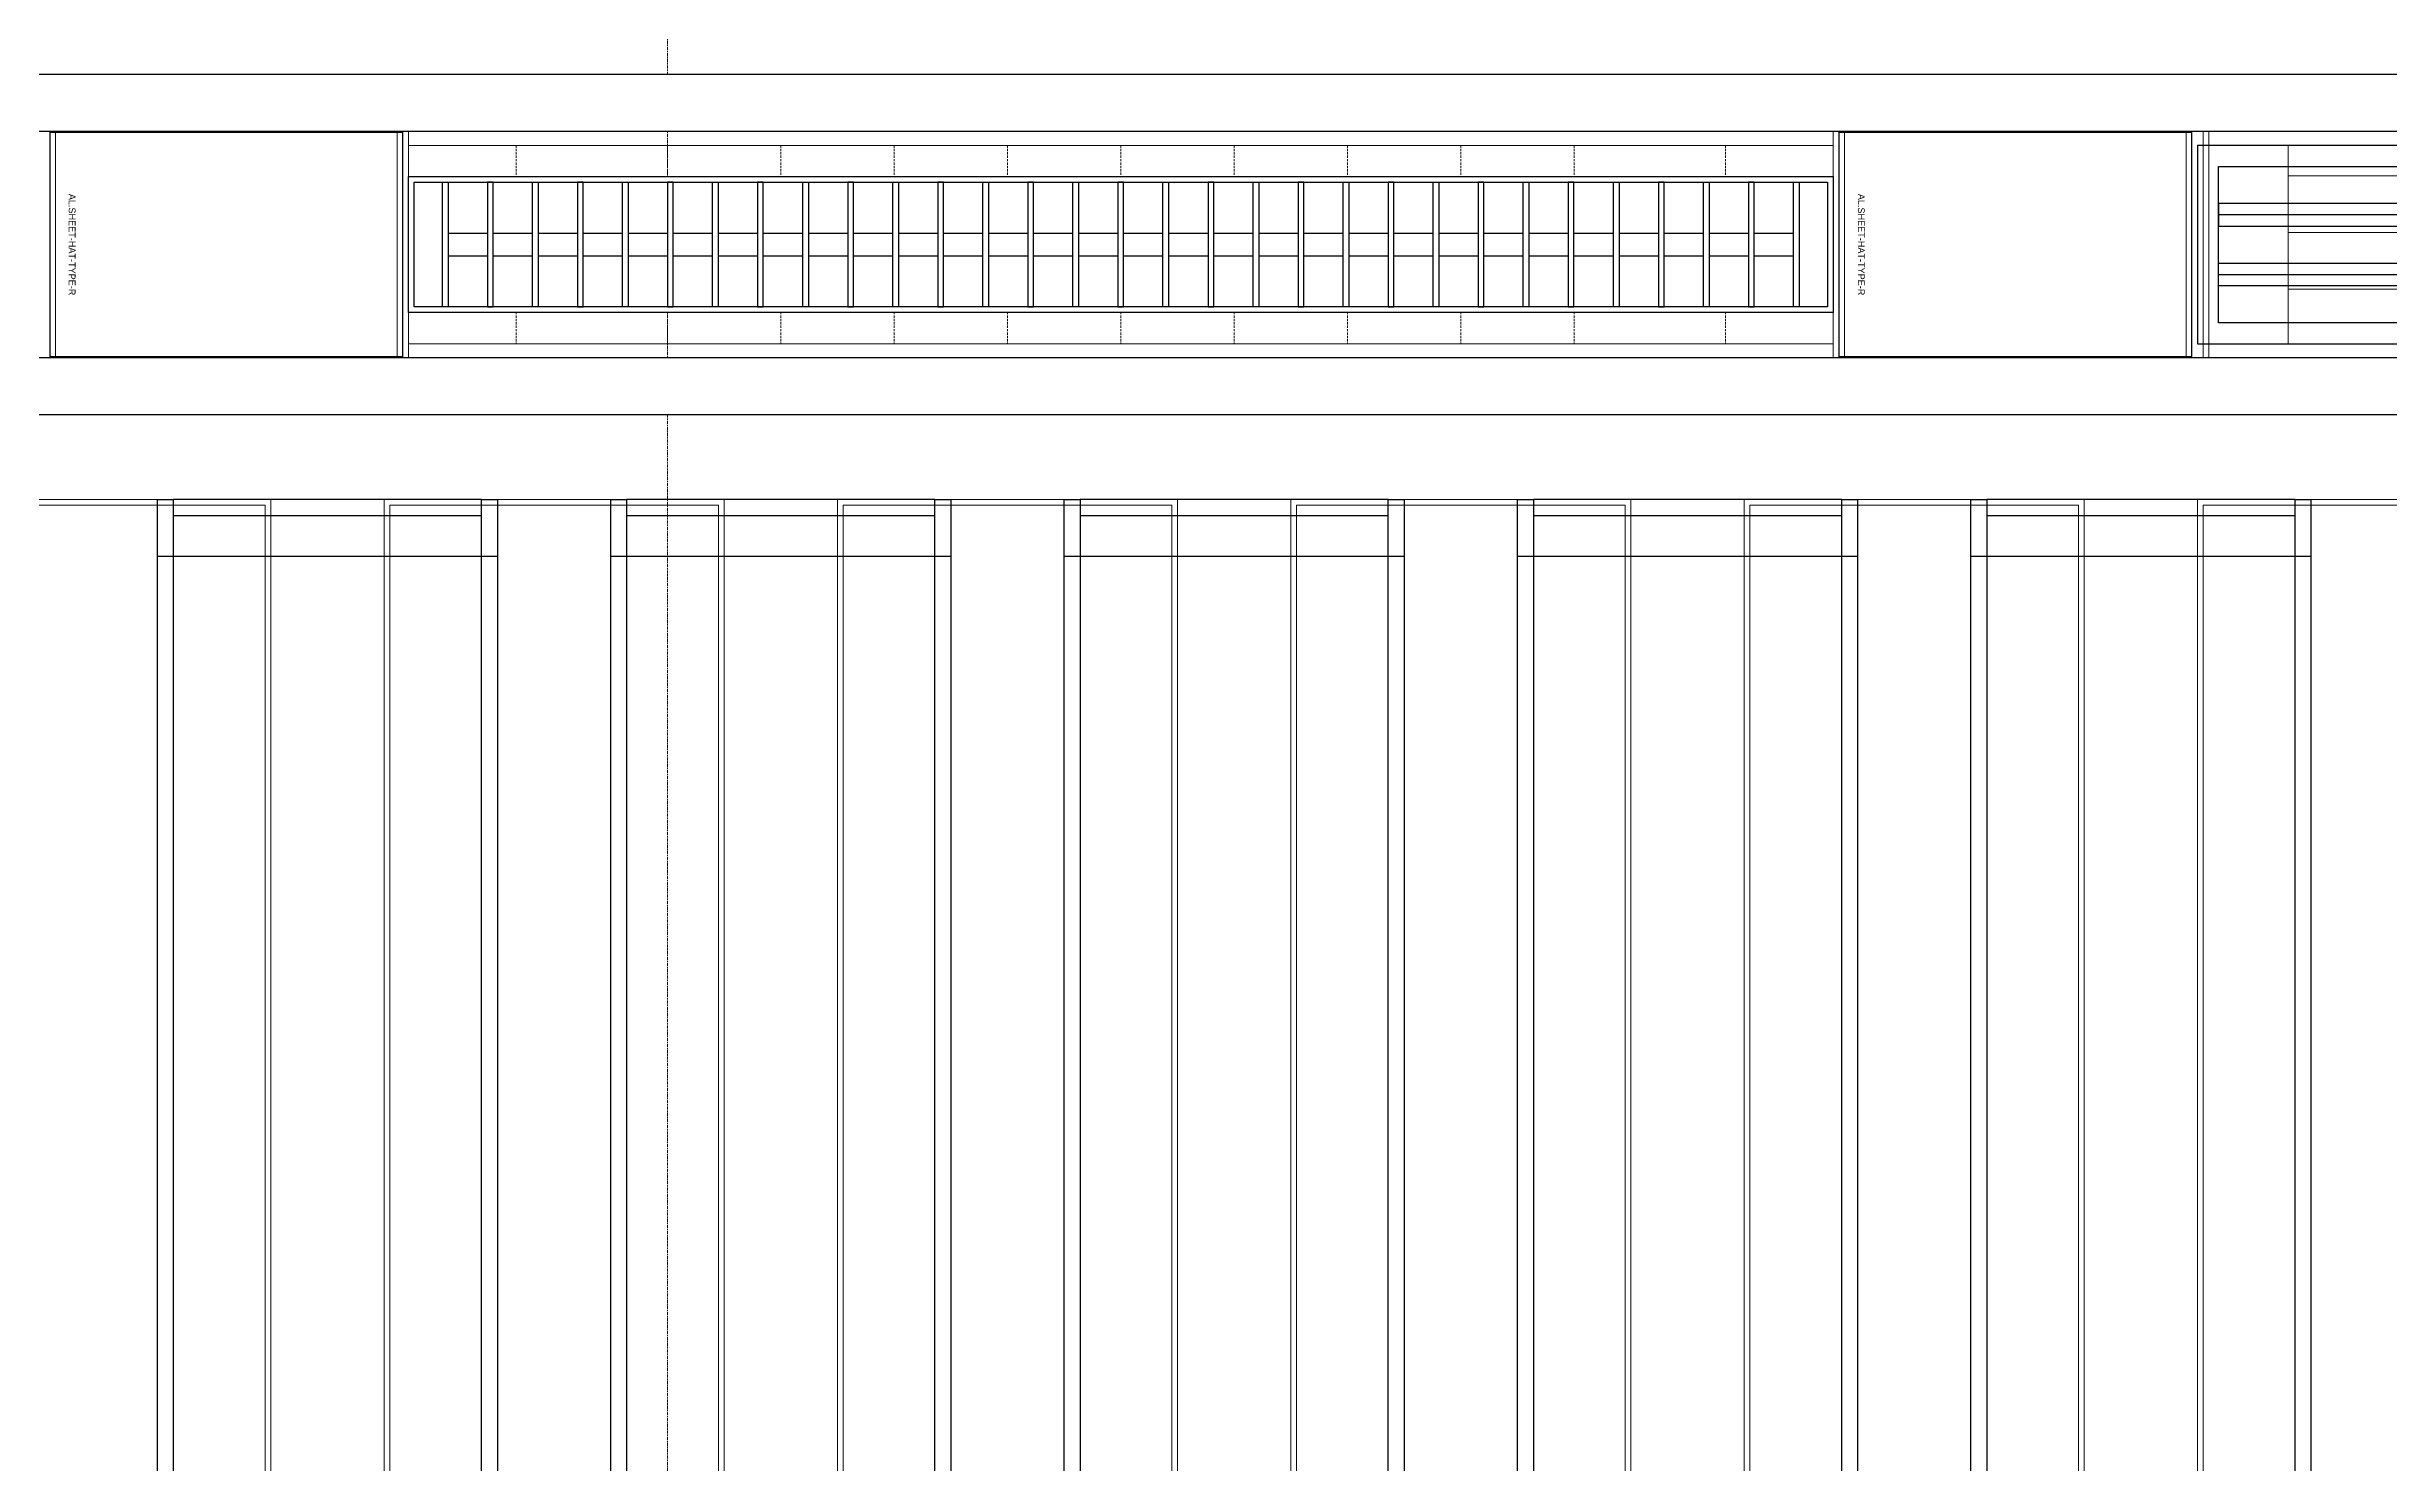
# Model space of a CAD drawing. Header units: millimetres. Extents: x 813027 to 1148939, y -931049 to -10.
# Drawn here: x 976692 to 978759, y -113060 to -111810 of the extents above; entities that cross this region are included whole.
import ezdxf
from ezdxf.enums import TextEntityAlignment as Align

# ---------------------------------------------------------------- set-up
doc = ezdxf.new("R2010")
doc.units = ezdxf.units.MM
doc.linetypes.add('DPA_Grid _ Level 500', pattern=[5.5, 2.75, -0.75, 1.25, -0.75])
doc.linetypes.add('DPA_Hidden 50', pattern=[3, 2, -1])
for name, color, linetype in [('000 - WIPEOUT', 250, 'Continuous'), ('001 - ASCESSORIES', 1, 'Continuous'), ('A04_TUBE SERIES', 2, 'Continuous'), ('A11_ALU.SOLID SHEET', 7, 'Continuous')]:
    doc.layers.add(name, color=color, linetype=linetype)
doc.layers.add('A-GLAZ-CURT', color=2, linetype='Continuous', lineweight=9)
doc.layers.add('S-GRID', color=251, linetype='Continuous', lineweight=9)

# ---------------------------------------------------------------- blocks, each defined once
blk = doc.blocks.new('DPA_CP_Metal Ceiling Panel - Vertical Panel with Gap-13988918-4160 - LOWER PLATFORM LEVEL - REFLECTED CEILING GENERAL PLAN')
at = {"layer": 'A-GLAZ-CURT'}
for p, q in [((994596.3, -114111.8), (994596.3, -112211.8)), ((994596.3, -112211.8), (994896.3, -112211.8)), ((994596.3, -114111.8), (994596.3, -112211.8)), ((994596.3, -112211.8), (994896.3, -112211.8)), ((994896.3, -112211.8), (994596.3, -112211.8)), ((994596.3, -112211.8), (994596.3, -114111.8)), ((994896.3, -112211.8), (994596.3, -112211.8)), ((994596.3, -112211.8), (994596.3, -114111.8)), ((994596.3, -114111.8), (994596.3, -112211.8)), ((994596.3, -112211.8), (994896.3, -112211.8)), ((994601.3, -114106.8), (994601.3, -112216.8)), ((994601.3, -112216.8), (994891.3, -112216.8)), ((994891.3, -112216.8), (994891.3, -114106.8)), ((994896.3, -114111.8), (994896.3, -112211.8)), ((994896.3, -112211.8), (994896.3, -114111.8)), ((994896.3, -114111.8), (994896.3, -112211.8)), ((994896.3, -114111.8), (994896.3, -112211.8)), ((994896.3, -112211.8), (994896.3, -114111.8)), ((994596.3, -114111.8), (994896.3, -114111.8)), ((994896.3, -114111.8), (994596.3, -114111.8)), ((994596.3, -114111.8), (994896.3, -114111.8)), ((994596.3, -114111.8), (994896.3, -114111.8)), ((994896.3, -114111.8), (994596.3, -114111.8)), ((994601.3, -114106.8), (994891.3, -114106.8))]:
    blk.add_line(p, q, dxfattribs=at)
blk = doc.blocks.new('DPA_CP_Metal Ceiling Air Supply - Linear Diffuser Air Supply-14762131-4160 - LOWER PLATFORM LEVEL - REFLECTED CEILING GENERAL PLAN')
at = {"layer": 'A-GLAZ-CURT'}
h = blk.add_hatch(dxfattribs=at)
h.set_pattern_fill('FP_13', color=256, style=0, pattern_type=2)
h.set_pattern_definition([(180, (909396.33, -109824.28), (6e-15, 50), [])])
h.paths.add_polyline_path([(908676.3, -109874.3), (910116.3, -109874.3), (910116.3, -109699.3), (908676.3, -109699.3)])
for p, q in [((908601.3, -109924.3), (908601.3, -109649.3)), ((908601.3, -109649.3), (910191.3, -109649.3)), ((908601.3, -109924.3), (908601.3, -109649.3)), ((908601.3, -109649.3), (910191.3, -109649.3)), ((910191.3, -109649.3), (908601.3, -109649.3)), ((908601.3, -109649.3), (908601.3, -109924.3)), ((910191.3, -109649.3), (908601.3, -109649.3)), ((908601.3, -109649.3), (908601.3, -109924.3)), ((908601.3, -109924.3), (908601.3, -109649.3)), ((908601.3, -109649.3), (910191.3, -109649.3)), ((908606.3, -109919.3), (908606.3, -109654.3)), ((908606.3, -109654.3), (910186.3, -109654.3)), ((910186.3, -109654.3), (910186.3, -109919.3)), ((910191.3, -109924.3), (910191.3, -109649.3)), ((910191.3, -109649.3), (910191.3, -109924.3)), ((910191.3, -109924.3), (910191.3, -109649.3)), ((910191.3, -109924.3), (910191.3, -109649.3)), ((910191.3, -109649.3), (910191.3, -109924.3)), ((910116.3, -109699.3), (908676.3, -109699.3)), ((908676.3, -109699.3), (908676.3, -109874.3)), ((908676.3, -109874.3), (908676.3, -109699.3)), ((908676.3, -109699.3), (910116.3, -109699.3)), ((908676.3, -109874.3), (908676.3, -109699.3)), ((908676.3, -109699.3), (910116.3, -109699.3)), ((910116.3, -109699.3), (908676.3, -109699.3)), ((908676.3, -109699.3), (908676.3, -109874.3)), ((910116.3, -109874.3), (910116.3, -109699.3)), ((910116.3, -109699.3), (910116.3, -109874.3)), ((910116.3, -109699.3), (910116.3, -109874.3)), ((910116.3, -109874.3), (910116.3, -109699.3)), ((908676.3, -109874.3), (910116.3, -109874.3)), ((910116.3, -109874.3), (908676.3, -109874.3)), ((910116.3, -109874.3), (908676.3, -109874.3)), ((908676.3, -109874.3), (910116.3, -109874.3)), ((908601.3, -109924.3), (910191.3, -109924.3)), ((910191.3, -109924.3), (908601.3, -109924.3)), ((908601.3, -109924.3), (910191.3, -109924.3)), ((908601.3, -109924.3), (910191.3, -109924.3)), ((910191.3, -109924.3), (908601.3, -109924.3)), ((908606.3, -109919.3), (910186.3, -109919.3))]:
    blk.add_line(p, q, dxfattribs=at)
blk = doc.blocks.new('DPA_CP_Metal Ceiling Panel - Horizontal with Gap-20308794-4160 - LOWER PLATFORM LEVEL - REFLECTED CEILING GENERAL PLAN')
at = {"layer": 'A-GLAZ-CURT'}
for p, q in [((910201.3, -109924.3), (910201.3, -109649.3)), ((910201.3, -109649.3), (910512.8, -109649.3)), ((910201.3, -109924.3), (910201.3, -109649.3)), ((910201.3, -109649.3), (910512.8, -109649.3)), ((910512.8, -109649.3), (910201.3, -109649.3)), ((910201.3, -109649.3), (910201.3, -109924.3)), ((910512.8, -109649.3), (910201.3, -109649.3)), ((910201.3, -109649.3), (910201.3, -109924.3)), ((910201.3, -109924.3), (910201.3, -109649.3)), ((910201.3, -109649.3), (910512.8, -109649.3)), ((910206.3, -109919.3), (910206.3, -109654.3)), ((910206.3, -109654.3), (910507.8, -109654.3)), ((910507.8, -109654.3), (910507.8, -109919.3)), ((910512.8, -109924.3), (910512.8, -109649.3)), ((910512.8, -109649.3), (910512.8, -109924.3)), ((910512.8, -109924.3), (910512.8, -109649.3)), ((910512.8, -109924.3), (910512.8, -109649.3)), ((910512.8, -109649.3), (910512.8, -109924.3)), ((910201.3, -109924.3), (910512.8, -109924.3)), ((910512.8, -109924.3), (910201.3, -109924.3)), ((910201.3, -109924.3), (910512.8, -109924.3)), ((910201.3, -109924.3), (910512.8, -109924.3)), ((910512.8, -109924.3), (910201.3, -109924.3)), ((910206.3, -109919.3), (910507.8, -109919.3))]:
    blk.add_line(p, q, dxfattribs=at)
blk = doc.blocks.new('DPA_CP_Metal Ceiling Luminaire1 - Linear Luminaire 2-14739897-4160 - LOWER PLATFORM LEVEL - REFLECTED CEILING GENERAL PLAN')
at = {"layer": 'A-GLAZ-CURT'}
for p, q in [((901767.8, -114474.3), (901767.8, -114199.3)), ((901767.8, -114199.3), (903024.8, -114199.3)), ((901767.8, -114199.3), (901767.8, -114474.3)), ((903024.8, -114199.3), (901767.8, -114199.3)), ((901767.8, -114199.3), (903024.8, -114199.3)), ((903024.8, -114199.3), (903024.8, -114474.3)), ((903024.8, -114474.3), (903024.8, -114199.3)), ((901767.8, -114249.3), (901767.8, -114474.3)), ((901767.8, -114249.3), (903024.8, -114249.3)), ((903024.8, -114249.3), (903024.8, -114474.3)), ((901767.8, -114424.3), (903024.8, -114424.3)), ((903024.8, -114474.3), (901767.8, -114474.3)), ((903024.8, -114474.3), (901767.8, -114474.3)), ((901767.8, -114474.3), (903024.8, -114474.3))]:
    blk.add_line(p, q, dxfattribs=at)
at = {"layer": 'A-GLAZ-CURT', "linetype": 'DPA_Hidden 50'}
for p, q in [((901862.8, -114249.3), (901862.8, -114424.3)), ((901996.3, -114249.3), (901996.3, -114424.3)), ((902096.3, -114249.3), (902096.3, -114424.3)), ((902196.3, -114249.3), (902196.3, -114424.3)), ((902296.3, -114249.3), (902296.3, -114424.3)), ((902396.3, -114249.3), (902396.3, -114424.3)), ((902496.3, -114249.3), (902496.3, -114424.3)), ((902596.3, -114249.3), (902596.3, -114424.3)), ((902696.3, -114249.3), (902696.3, -114424.3)), ((902796.3, -114249.3), (902796.3, -114424.3)), ((902929.8, -114249.3), (902929.8, -114424.3))]:
    blk.add_line(p, q, dxfattribs=at)
blk = doc.blocks.new('C-2-PP21-AR-4160-01-B_20250829-084021_EXCL')
at = {"layer": 'A-GLAZ-CURT'}
for name, p in [('DPA_CP_Metal Ceiling Panel - Horizontal with Gap-20308794-4160 - LOWER PLATFORM LEVEL - REFLECTED CEILING GENERAL PLAN', (-980596.3, 103141.8)), ('DPA_CP_Metal Ceiling Luminaire1 - Linear Luminaire 2-14739897-4160 - LOWER PLATFORM LEVEL - REFLECTED CEILING GENERAL PLAN', (-971846.3, 107691.8)), ('DPA_CP_Metal Ceiling Panel - Horizontal with Gap-20308794-4160 - LOWER PLATFORM LEVEL - REFLECTED CEILING GENERAL PLAN', (-979017.8, 103141.8)), ('DPA_CP_Metal Ceiling Air Supply - Linear Diffuser Air Supply-14762131-4160 - LOWER PLATFORM LEVEL - REFLECTED CEILING GENERAL PLAN', (-977096.3, 103141.8)), ('DPA_CP_Metal Ceiling Panel - Vertical Panel with Gap-13988918-4160 - LOWER PLATFORM LEVEL - REFLECTED CEILING GENERAL PLAN', (-1065096.3, 105341.8)), ('DPA_CP_Metal Ceiling Panel - Vertical Panel with Gap-13988918-4160 - LOWER PLATFORM LEVEL - REFLECTED CEILING GENERAL PLAN', (-1064696.3, 105341.8)), ('DPA_CP_Metal Ceiling Panel - Vertical Panel with Gap-13988918-4160 - LOWER PLATFORM LEVEL - REFLECTED CEILING GENERAL PLAN', (-1064296.3, 105341.8)), ('DPA_CP_Metal Ceiling Panel - Vertical Panel with Gap-13988918-4160 - LOWER PLATFORM LEVEL - REFLECTED CEILING GENERAL PLAN', (-1063896.3, 105341.8)), ('DPA_CP_Metal Ceiling Panel - Vertical Panel with Gap-13988918-4160 - LOWER PLATFORM LEVEL - REFLECTED CEILING GENERAL PLAN', (-1063496.3, 105341.8)), ('DPA_CP_Metal Ceiling Panel - Vertical Panel with Gap-13988918-4160 - LOWER PLATFORM LEVEL - REFLECTED CEILING GENERAL PLAN', (-1063096.3, 105341.8))]:
    blk.add_blockref(name, p, dxfattribs=at)
blk = doc.blocks.new('*U485')
at = {"color": 1}
blk.add_wipeout([(628.5, -60), (-628.5, -60), (-628.5, 60), (628.5, 60)], dxfattribs=at).dxf.layer = '000 - WIPEOUT'
at = {"layer": '001 - ASCESSORIES', "color": 0}
blk.add_lwpolyline([(628.5, -60), (-628.5, -60), (-628.5, 60), (628.5, 60)], close=True, dxfattribs=at)
at = {"layer": '001 - ASCESSORIES'}
for points in [[(623.5, -55), (-623.5, -55), (-623.5, 55), (623.5, 55)], [(-593.5, -55), (-598.5, -55), (-598.5, 55), (-593.5, 55)], [(-558.8, -55), (-553.8, -55), (-553.8, 55), (-558.8, 55)], [(-514, -55), (-519, -55), (-519, 55), (-514, 55)], [(-479.3, -55), (-474.3, -55), (-474.3, 55), (-479.3, 55)], [(-434.6, -55), (-439.6, -55), (-439.6, 55), (-434.6, 55)], [(-399.8, -55), (-394.8, -55), (-394.8, 55), (-399.8, 55)], [(-355.1, -55), (-360.1, -55), (-360.1, 55), (-355.1, 55)], [(-320.4, -55), (-315.4, -55), (-315.4, 55), (-320.4, 55)], [(-275.6, -55), (-280.6, -55), (-280.6, 55), (-275.6, 55)], [(-240.9, -55), (-235.9, -55), (-235.9, 55), (-240.9, 55)], [(-196.2, -55), (-201.2, -55), (-201.2, 55), (-196.2, 55)], [(-161.4, -55), (-156.4, -55), (-156.4, 55), (-161.4, 55)], [(-116.7, -55), (-121.7, -55), (-121.7, 55), (-116.7, 55)], [(-82, -55), (-77, -55), (-77, 55), (-82, 55)], [(-37.2, -55), (-42.2, -55), (-42.2, 55), (-37.2, 55)], [(-2.5, -55), (2.5, -55), (2.5, 55), (-2.5, 55)], [(42.2, -55), (37.2, -55), (37.2, 55), (42.2, 55)], [(77, -55), (82, -55), (82, 55), (77, 55)], [(121.7, -55), (116.7, -55), (116.7, 55), (121.7, 55)], [(156.4, -55), (161.4, -55), (161.4, 55), (156.4, 55)], [(201.2, -55), (196.2, -55), (196.2, 55), (201.2, 55)], [(235.9, -55), (240.9, -55), (240.9, 55), (235.9, 55)], [(280.6, -55), (275.6, -55), (275.6, 55), (280.6, 55)], [(315.4, -55), (320.4, -55), (320.4, 55), (315.4, 55)], [(360.1, -55), (355.1, -55), (355.1, 55), (360.1, 55)], [(394.8, -55), (399.8, -55), (399.8, 55), (394.8, 55)], [(439.6, -55), (434.6, -55), (434.6, 55), (439.6, 55)], [(474.3, -55), (479.3, -55), (479.3, 55), (474.3, 55)], [(519, -55), (514, -55), (514, 55), (519, 55)], [(553.8, -55), (558.8, -55), (558.8, 55), (553.8, 55)], [(598.5, -55), (593.5, -55), (593.5, 55), (598.5, 55)]]:
    blk.add_lwpolyline(points, close=True, dxfattribs=at)
for points in [[(-593.5, 10), (-558.8, 10)], [(-553.8, 10), (-519, 10)], [(-514, 10), (-479.3, 10)], [(-474.3, 10), (-439.6, 10)], [(-434.6, 10), (-399.8, 10)], [(-394.8, 10), (-360.1, 10)], [(-355.1, 10), (-320.4, 10)], [(-315.4, 10), (-280.6, 10)], [(-275.6, 10), (-240.9, 10)], [(-235.9, 10), (-201.2, 10)], [(-196.2, 10), (-161.4, 10)], [(-156.4, 10), (-121.7, 10)], [(-116.7, 10), (-82, 10)], [(-77, 10), (-42.2, 10)], [(-37.2, 10), (-2.5, 10)], [(2.5, 10), (37.2, 10)], [(42.2, 10), (77, 10)], [(82, 10), (116.7, 10)], [(121.7, 10), (156.4, 10)], [(161.4, 10), (196.2, 10)], [(201.2, 10), (235.9, 10)], [(240.9, 10), (275.6, 10)], [(280.6, 10), (315.4, 10)], [(320.4, 10), (355.1, 10)], [(360.1, 10), (394.8, 10)], [(399.8, 10), (434.6, 10)], [(439.6, 10), (474.3, 10)], [(479.3, 10), (514, 10)], [(519, 10), (553.8, 10)], [(558.8, 10), (593.5, 10)], [(-593.5, -10), (-558.8, -10)], [(-553.8, -10), (-519, -10)], [(-514, -10), (-479.3, -10)], [(-474.3, -10), (-439.6, -10)], [(-434.6, -10), (-399.8, -10)], [(-394.8, -10), (-360.1, -10)], [(-355.1, -10), (-320.4, -10)], [(-315.4, -10), (-280.6, -10)], [(-275.6, -10), (-240.9, -10)], [(-235.9, -10), (-201.2, -10)], [(-196.2, -10), (-161.4, -10)], [(-156.4, -10), (-121.7, -10)], [(-116.7, -10), (-82, -10)], [(-77, -10), (-42.2, -10)], [(-37.2, -10), (-2.5, -10)], [(2.5, -10), (37.2, -10)], [(42.2, -10), (77, -10)], [(82, -10), (116.7, -10)], [(121.7, -10), (156.4, -10)], [(161.4, -10), (196.2, -10)], [(201.2, -10), (235.9, -10)], [(240.9, -10), (275.6, -10)], [(280.6, -10), (315.4, -10)], [(320.4, -10), (355.1, -10)], [(360.1, -10), (394.8, -10)], [(399.8, -10), (434.6, -10)], [(439.6, -10), (474.3, -10)], [(479.3, -10), (514, -10)], [(519, -10), (553.8, -10)], [(558.8, -10), (593.5, -10)]]:
    blk.add_lwpolyline(points, dxfattribs=at)
blk = doc.blocks.new('*U488')
at = {"layer": 'A11_ALU.SOLID SHEET', "color": 0}
blk.add_lwpolyline([(311.5, -98.8), (311.5, 98.8), (0, 98.8), (0, -98.8)], close=True, dxfattribs=at)
at = {"layer": 'Defpoints', "color": 250}
blk.add_point((0, 0), dxfattribs=at)
blk.add_text('AL.SHEET-HAT-TYPE-R', height=6, rotation=270, dxfattribs=at).set_placement((15, 0), align=Align.BOTTOM_CENTER)
blk = doc.blocks.new('*U484')
at = {"layer": '001 - ASCESSORIES', "color": 0, "linetype": 'ByBlock'}
blk.add_lwpolyline([(800, 87.5), (-800, 87.5), (-800, -87.5), (800, -87.5)], close=True, dxfattribs=at)
at = {"layer": '001 - ASCESSORIES', "linetype": 'ByBlock'}
for points in [[(-781.5, 69), (781.5, 69), (781.5, -69), (-781.5, -69)], [(781.5, 36.3), (-781.5, 36.3), (-781.5, 16.3), (781.5, 16.3)], [(-781.5, -16.3), (781.5, -16.3), (781.5, -36.3), (-781.5, -36.3)]]:
    blk.add_lwpolyline(points, close=True, dxfattribs=at)
for points in [[(781.5, 26.3), (-781.5, 26.3)], [(-781.5, -26.3), (781.5, -26.3)]]:
    blk.add_lwpolyline(points, dxfattribs=at)
blk = doc.blocks.new('*U492')
blk.add_attdef('EXTR.OVL-LENGTH_', (-25, -59.1), '', height=5)
blk.add_wipeout([(-25, 0), (25, 0), (25, 134900), (-25, 134900)]).dxf.layer = '000 - WIPEOUT'
at = {"layer": 'A04_TUBE SERIES', "color": 0}
blk.add_lwpolyline([(-25, 0), (25, 0), (25, 134900), (-25, 134900)], close=True, dxfattribs=at)
blk = doc.blocks.new('*U515')
for p, q in [((900, -16650), (900, -16950)), ((900, -17050), (900, -17350)), ((900, -17450), (900, -17750)), ((900, -17850), (900, -18150)), ((900, -18250), (900, -18550))]:
    blk.add_line(p, q)
at = {"layer": 'A11_ALU.SOLID SHEET', "color": 0}
for points in [[(-950, -16650), (950, -16650), (950, -16664), (-950, -16664)], [(950, -16664), (936, -16664), (936, -16936), (950, -16936)], [(-950, -16936), (950, -16936), (950, -16950), (-950, -16950)], [(-950, -17050), (950, -17050), (950, -17064), (-950, -17064)], [(950, -17064), (936, -17064), (936, -17336), (950, -17336)], [(-950, -17336), (950, -17336), (950, -17350), (-950, -17350)], [(-950, -17450), (950, -17450), (950, -17464), (-950, -17464)], [(950, -17464), (936, -17464), (936, -17736), (950, -17736)], [(-950, -17736), (950, -17736), (950, -17750), (-950, -17750)], [(-950, -17850), (950, -17850), (950, -17864), (-950, -17864)], [(950, -17864), (936, -17864), (936, -18136), (950, -18136)], [(-950, -18136), (950, -18136), (950, -18150), (-950, -18150)], [(-950, -18250), (950, -18250), (950, -18264), (-950, -18264)], [(950, -18264), (936, -18264), (936, -18536), (950, -18536)], [(-950, -18536), (950, -18536), (950, -18550), (-950, -18550)]]:
    blk.add_lwpolyline(points, close=True, dxfattribs=at)
blk = doc.blocks.new('C-2-PP21-AR-4160-01-B_20250829-084416_NEWCL')
for name, p in [('*U488', (-68816.5, -6645)), ('*U484', (-67700, -6645))]:
    blk.add_blockref(name, p)
at = {"rotation": 90}
blk.add_blockref('*U515', (-86950, -7820), dxfattribs=at)
blk.add_blockref('*U485', (-69450, -6645))
blk.add_blockref('*U488', (-70395, -6645))
at = {"rotation": 270}
for p in [(-154400, -6520), (-154400, -6770)]:
    blk.add_blockref('*U492', p, dxfattribs=at)

msp = doc.modelspace()

# ---------------------------------------------------------------- linework, layer by layer
at = {"layer": 'S-GRID', "linetype": 'DPA_Grid _ Level 500'}
msp.add_line((977240, -191381.7), (977240, -15135.4), dxfattribs=at)

# ---------------------------------------------------------------- block references
msp.add_blockref('C-2-PP21-AR-4160-01-B_20250829-084021_EXCL', (1047090, -105340))

# ---------------------------------------------------------------- next in the draw order: block references
msp.add_blockref('C-2-PP21-AR-4160-01-B_20250829-084416_NEWCL', (1047090, -105340))

doc.saveas('drawing.dxf')
